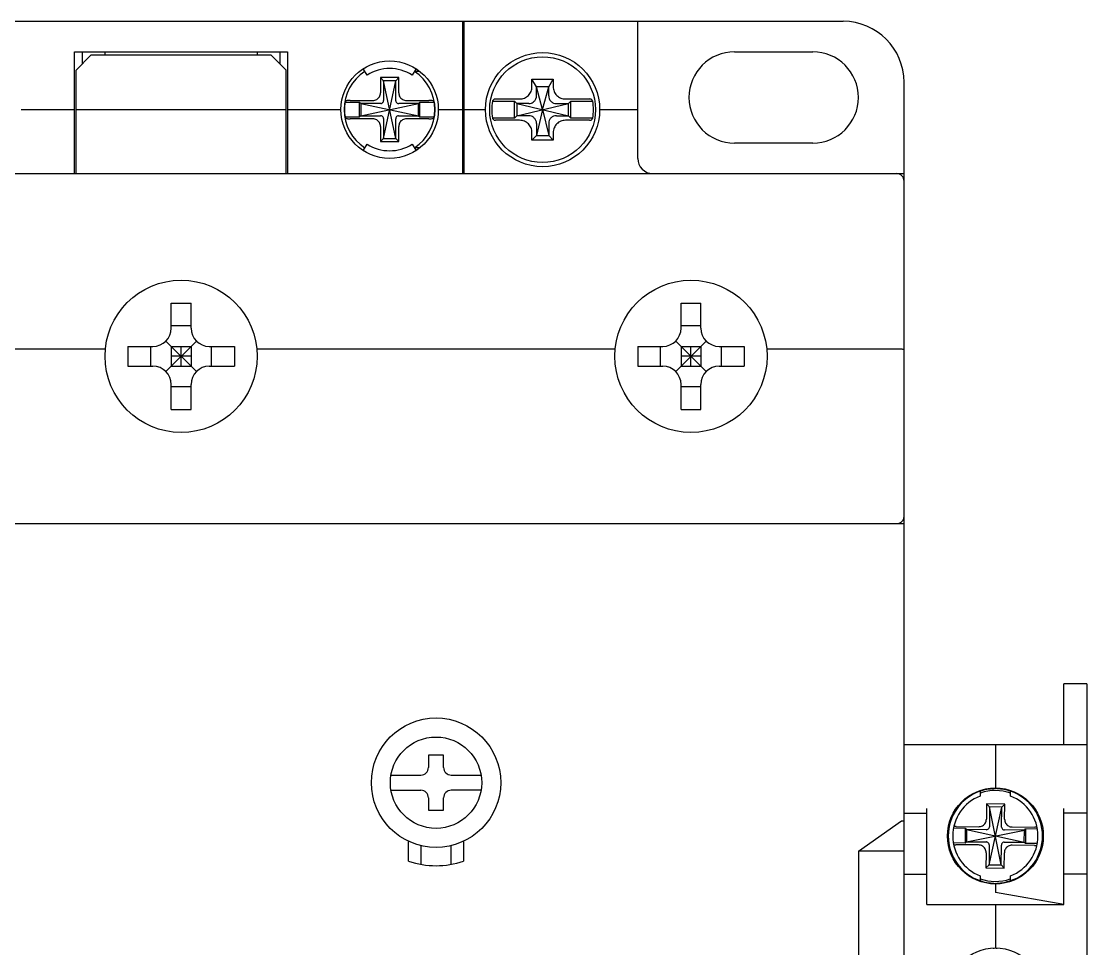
# Model space of a CAD drawing. Header units: millimetres. Extents: x -2410 to -1802, y -2126 to -1959.
# Drawn here: x -2361 to -2291, y -2028.9 to -1968 of the extents above; entities that cross this region are included whole.
import ezdxf

# ---------------------------------------------------------------- set-up
doc = ezdxf.new("R2010")
doc.units = ezdxf.units.MM

msp = doc.modelspace()

# ---------------------------------------------------------------- linework, layer by layer
at = {"color": 7, "linetype": 'Continuous'}
for p, q in [((-2393.975, -1968.004), (-2306.975, -1968.004)), ((-2331.975, -1978.004), (-2331.975, -1968.004)), ((-2331.875, -1978.004), (-2331.875, -1968.004)), ((-2320.475, -1977.004), (-2320.475, -1968.004)), ((-2357.475, -1978.004), (-2357.475, -1970.004)), ((-2357.475, -1970.004), (-2343.475, -1970.004)), ((-2356.375, -1970.204), (-2357.375, -1971.204)), ((-2356.975, -1970.004), (-2356.975, -1970.804)), ((-2356.375, -1970.204), (-2344.575, -1970.204)), ((-2355.475, -1970.204), (-2355.475, -1970.004)), ((-2345.475, -1970.004), (-2345.475, -1970.204)), ((-2343.575, -1971.204), (-2344.575, -1970.204)), ((-2343.975, -1970.804), (-2343.975, -1970.004)), ((-2343.475, -1970.004), (-2343.475, -1978.004)), ((-2314.108, -1970.004), (-2308.975, -1970.004)), ((-2338.245, -1971.539), (-2338.5, -1971.147)), ((-2335.049, -1971.147), (-2335.304, -1971.539)), ((-2357.375, -1978.004), (-2357.375, -1971.204)), ((-2343.575, -1978.004), (-2343.575, -1971.204)), ((-2337.375, -1971.704), (-2337.375, -1972.699)), ((-2337.175, -1971.904), (-2337.375, -1971.704)), ((-2336.175, -1971.704), (-2337.375, -1971.704)), ((-2336.375, -1971.904), (-2336.175, -1971.704)), ((-2336.175, -1972.699), (-2336.175, -1971.704)), ((-2334.803, -1971.304), (-2335.151, -1971.304)), ((-2327.425, -1972.295), (-2327.425, -1971.804)), ((-2327.125, -1972.304), (-2327.425, -1971.804)), ((-2327.425, -1971.804), (-2326.025, -1971.804)), ((-2326.325, -1972.304), (-2326.025, -1971.804)), ((-2326.025, -1971.804), (-2326.025, -1972.295)), ((-2337.175, -1975.704), (-2336.375, -1971.904)), ((-2337.175, -1971.904), (-2337.175, -1973.202)), ((-2336.375, -1975.704), (-2337.175, -1971.904)), ((-2336.375, -1971.904), (-2337.175, -1971.904)), ((-2336.375, -1973.202), (-2336.375, -1971.904)), ((-2327.125, -1972.864), (-2327.125, -1972.304)), ((-2326.725, -1973.804), (-2327.125, -1972.304)), ((-2326.325, -1972.304), (-2327.125, -1972.304)), ((-2326.725, -1973.804), (-2326.325, -1972.304)), ((-2326.325, -1972.864), (-2326.325, -1972.304)), ((-2302.975, -2122.004), (-2302.975, -1972.004)), ((-2339.359, -1973.204), (-2337.88, -1973.204)), ((-2335.67, -1973.204), (-2334.191, -1973.204)), ((-2330.022, -1973.254), (-2328.575, -1973.254)), ((-2329.81, -1973.104), (-2328.233, -1973.104)), ((-2328.575, -1974.354), (-2328.575, -1973.254)), ((-2328.425, -1973.404), (-2328.575, -1973.254)), ((-2325.216, -1973.104), (-2323.64, -1973.104)), ((-2325.025, -1973.404), (-2324.875, -1973.254)), ((-2324.875, -1974.354), (-2324.875, -1973.254)), ((-2324.875, -1973.254), (-2323.428, -1973.254)), ((-2360.975, -1973.804), (-2357.475, -1973.804)), ((-2357.375, -1973.804), (-2343.575, -1973.804)), ((-2343.475, -1973.804), (-2339.975, -1973.804)), ((-2339.704, -1973.324), (-2338.755, -1973.324)), ((-2338.755, -1974.284), (-2338.755, -1973.324)), ((-2338.675, -1973.404), (-2338.755, -1973.324)), ((-2338.675, -1973.404), (-2338.675, -1974.204)), ((-2338.675, -1974.204), (-2334.875, -1973.404)), ((-2337.377, -1973.404), (-2338.675, -1973.404)), ((-2338.675, -1973.404), (-2334.875, -1974.204)), ((-2334.875, -1973.404), (-2336.173, -1973.404)), ((-2334.875, -1973.404), (-2334.795, -1973.324)), ((-2334.875, -1974.204), (-2334.875, -1973.404)), ((-2334.795, -1974.284), (-2334.795, -1973.324)), ((-2334.795, -1973.324), (-2333.845, -1973.324)), ((-2333.575, -1973.804), (-2331.975, -1973.804)), ((-2331.875, -1973.804), (-2330.475, -1973.804)), ((-2328.425, -1973.404), (-2328.425, -1974.204)), ((-2328.425, -1974.204), (-2325.025, -1973.404)), ((-2327.665, -1973.404), (-2328.425, -1973.404)), ((-2328.425, -1973.404), (-2325.025, -1974.204)), ((-2326.725, -1973.804), (-2327.125, -1975.504)), ((-2326.725, -1973.804), (-2326.325, -1975.504)), ((-2325.784, -1973.404), (-2325.025, -1973.404)), ((-2325.025, -1974.204), (-2325.025, -1973.404)), ((-2322.975, -1973.804), (-2320.475, -1973.804)), ((-2339.704, -1974.284), (-2338.755, -1974.284)), ((-2337.88, -1974.404), (-2339.359, -1974.404)), ((-2338.675, -1974.204), (-2338.755, -1974.284)), ((-2338.675, -1974.204), (-2337.377, -1974.204)), ((-2337.175, -1974.406), (-2337.175, -1975.704)), ((-2336.375, -1975.704), (-2336.375, -1974.406)), ((-2336.173, -1974.204), (-2334.875, -1974.204)), ((-2334.191, -1974.404), (-2335.67, -1974.404)), ((-2334.875, -1974.204), (-2334.795, -1974.284)), ((-2334.795, -1974.284), (-2333.845, -1974.284)), ((-2328.575, -1974.354), (-2330.022, -1974.354)), ((-2328.233, -1974.504), (-2329.81, -1974.504)), ((-2328.425, -1974.204), (-2328.575, -1974.354)), ((-2327.665, -1974.204), (-2328.425, -1974.204)), ((-2325.784, -1974.204), (-2325.025, -1974.204)), ((-2323.64, -1974.504), (-2325.216, -1974.504)), ((-2325.025, -1974.204), (-2324.875, -1974.354)), ((-2323.428, -1974.354), (-2324.875, -1974.354)), ((-2337.375, -1974.909), (-2337.375, -1975.904)), ((-2336.175, -1975.904), (-2336.175, -1974.909)), ((-2327.425, -1975.804), (-2327.425, -1975.312)), ((-2327.125, -1974.744), (-2327.125, -1975.504)), ((-2326.325, -1974.744), (-2326.325, -1975.504)), ((-2326.025, -1975.312), (-2326.025, -1975.804)), ((-2338.5, -1976.46), (-2338.245, -1976.068)), ((-2337.175, -1975.704), (-2337.375, -1975.904)), ((-2337.375, -1975.904), (-2336.175, -1975.904)), ((-2337.175, -1975.704), (-2336.375, -1975.704)), ((-2336.375, -1975.704), (-2336.175, -1975.904)), ((-2335.304, -1976.068), (-2335.049, -1976.46)), ((-2327.125, -1975.504), (-2327.425, -1975.804)), ((-2326.025, -1975.804), (-2327.425, -1975.804)), ((-2327.125, -1975.504), (-2326.325, -1975.504)), ((-2326.325, -1975.504), (-2326.025, -1975.804)), ((-2308.975, -1976.004), (-2314.108, -1976.004)), ((-2334.806, -1976.304), (-2335.151, -1976.304)), ((-2397.975, -1978.004), (-2302.975, -1978.004)), ((-2351.125, -1988.154), (-2351.125, -1986.504)), ((-2351.125, -1986.504), (-2349.825, -1986.504)), ((-2349.825, -1988.154), (-2349.825, -1986.504)), ((-2317.625, -1988.154), (-2317.625, -1986.504)), ((-2317.625, -1986.504), (-2316.325, -1986.504)), ((-2316.325, -1988.154), (-2316.325, -1986.504)), ((-2349.825, -1988.004), (-2351.125, -1988.004)), ((-2316.325, -1988.004), (-2317.625, -1988.004)), ((-2353.975, -1989.354), (-2353.975, -1990.654)), ((-2353.975, -1989.354), (-2352.325, -1989.354)), ((-2352.475, -1990.654), (-2352.475, -1989.354)), ((-2351.476, -1991.005), (-2349.473, -1989.002)), ((-2349.473, -1991.005), (-2351.476, -1989.002)), ((-2351.125, -1989.354), (-2351.125, -1990.654)), ((-2351.125, -1989.354), (-2349.825, -1989.354)), ((-2350.475, -1990.654), (-2350.475, -1989.354)), ((-2349.825, -1989.354), (-2349.825, -1990.654)), ((-2348.625, -1989.354), (-2346.975, -1989.354)), ((-2348.475, -1990.654), (-2348.475, -1989.354)), ((-2346.975, -1989.354), (-2346.975, -1990.654)), ((-2320.475, -1989.354), (-2320.475, -1990.654)), ((-2320.475, -1989.354), (-2318.825, -1989.354)), ((-2318.975, -1990.654), (-2318.975, -1989.354)), ((-2317.976, -1991.005), (-2315.973, -1989.002)), ((-2315.973, -1991.005), (-2317.976, -1989.002)), ((-2317.625, -1989.354), (-2317.625, -1990.654)), ((-2317.625, -1989.354), (-2316.325, -1989.354)), ((-2316.975, -1990.654), (-2316.975, -1989.354)), ((-2316.325, -1989.354), (-2316.325, -1990.654)), ((-2315.125, -1989.354), (-2313.475, -1989.354)), ((-2314.975, -1990.654), (-2314.975, -1989.354)), ((-2313.475, -1989.354), (-2313.475, -1990.654)), ((-2379, -1989.504), (-2355.45, -1989.504)), ((-2349.825, -1990.004), (-2351.125, -1990.004)), ((-2345.5, -1989.504), (-2321.95, -1989.504)), ((-2316.325, -1990.004), (-2317.625, -1990.004)), ((-2312, -1989.504), (-2303.475, -1989.504)), ((-2353.975, -1990.654), (-2352.325, -1990.654)), ((-2351.125, -1990.654), (-2349.825, -1990.654)), ((-2348.625, -1990.654), (-2346.975, -1990.654)), ((-2320.475, -1990.654), (-2318.825, -1990.654)), ((-2317.625, -1990.654), (-2316.325, -1990.654)), ((-2315.125, -1990.654), (-2313.475, -1990.654)), ((-2351.125, -1993.504), (-2351.125, -1991.854)), ((-2349.825, -1992.004), (-2351.125, -1992.004)), ((-2349.825, -1993.504), (-2349.825, -1991.854)), ((-2317.625, -1993.504), (-2317.625, -1991.854)), ((-2316.325, -1992.004), (-2317.625, -1992.004)), ((-2316.325, -1993.504), (-2316.325, -1991.854)), ((-2351.125, -1993.504), (-2349.825, -1993.504)), ((-2317.625, -1993.504), (-2316.325, -1993.504)), ((-2302.975, -2001.004), (-2397.975, -2001.004)), ((-2290.975, -2011.504), (-2292.475, -2011.504)), ((-2292.475, -2015.504), (-2292.475, -2011.504)), ((-2290.975, -2011.504), (-2290.975, -2082.504)), ((-2302.975, -2015.504), (-2290.975, -2015.504)), ((-2296.975, -2015.504), (-2296.975, -2018.354)), ((-2334.225, -2016.204), (-2334.225, -2017.004)), ((-2333.225, -2016.204), (-2334.225, -2016.204)), ((-2333.225, -2017.004), (-2333.225, -2016.204)), ((-2336.683, -2017.504), (-2334.725, -2017.504)), ((-2332.725, -2017.504), (-2330.767, -2017.504)), ((-2336.683, -2018.504), (-2334.725, -2018.504)), ((-2330.767, -2018.504), (-2332.725, -2018.504)), ((-2297.975, -2018.539), (-2297.975, -2018.889)), ((-2297.075, -2018.366), (-2297.075, -2018.405)), ((-2296.875, -2018.367), (-2296.875, -2018.405)), ((-2295.975, -2018.889), (-2295.975, -2018.538)), ((-2334.225, -2019.004), (-2334.225, -2019.804)), ((-2333.225, -2019.804), (-2333.225, -2019.004)), ((-2297.556, -2019.399), (-2297.565, -2020.394)), ((-2296.356, -2019.409), (-2297.556, -2019.399)), ((-2297.358, -2019.6), (-2297.556, -2019.399)), ((-2296.558, -2019.607), (-2296.356, -2019.409)), ((-2296.365, -2020.404), (-2296.356, -2019.409)), ((-2334.225, -2019.804), (-2333.225, -2019.804)), ((-2302.975, -2020.004), (-2301.475, -2020.004)), ((-2301.475, -2026.004), (-2301.475, -2019.704)), ((-2297.391, -2023.4), (-2296.558, -2019.607)), ((-2297.358, -2019.6), (-2297.369, -2020.898)), ((-2296.558, -2019.607), (-2297.358, -2019.6)), ((-2296.591, -2023.407), (-2297.358, -2019.6)), ((-2296.569, -2020.905), (-2296.558, -2019.607)), ((-2292.475, -2026.004), (-2292.475, -2019.704)), ((-2290.975, -2020.004), (-2292.475, -2020.004)), ((-2305.975, -2022.504), (-2303.146, -2020.504)), ((-2303.146, -2020.504), (-2302.975, -2020.504)), ((-2299.553, -2020.881), (-2298.074, -2020.894)), ((-2298.95, -2021.007), (-2299.714, -2021)), ((-2298.95, -2021.007), (-2298.959, -2021.967)), ((-2298.871, -2021.087), (-2298.95, -2021.007)), ((-2298.871, -2021.087), (-2298.878, -2021.887)), ((-2298.878, -2021.887), (-2295.071, -2021.12)), ((-2297.573, -2021.099), (-2298.871, -2021.087)), ((-2298.871, -2021.087), (-2295.078, -2021.92)), ((-2295.071, -2021.12), (-2296.369, -2021.109)), ((-2295.865, -2020.914), (-2294.385, -2020.926)), ((-2295.078, -2021.92), (-2295.071, -2021.12)), ((-2295.071, -2021.12), (-2294.991, -2021.041)), ((-2294.991, -2021.041), (-2294.999, -2022.001)), ((-2294.23, -2021.048), (-2294.991, -2021.041)), ((-2335.525, -2023.148), (-2335.525, -2021.854)), ((-2334.725, -2022.119), (-2334.725, -2023.331)), ((-2332.725, -2023.331), (-2332.725, -2022.119)), ((-2331.925, -2021.854), (-2331.925, -2023.148)), ((-2298.959, -2021.967), (-2299.727, -2021.96)), ((-2298.085, -2022.094), (-2299.564, -2022.081)), ((-2298.878, -2021.887), (-2298.959, -2021.967)), ((-2298.878, -2021.887), (-2297.58, -2021.899)), ((-2297.38, -2022.102), (-2297.391, -2023.4)), ((-2296.591, -2023.407), (-2296.58, -2022.109)), ((-2296.376, -2021.909), (-2295.078, -2021.92)), ((-2294.396, -2022.126), (-2295.875, -2022.113)), ((-2295.078, -2021.92), (-2294.999, -2022.001)), ((-2294.236, -2022.008), (-2294.999, -2022.001)), ((-2302.975, -2022.504), (-2305.975, -2022.504)), ((-2305.975, -2022.504), (-2305.975, -2071.504)), ((-2297.584, -2022.603), (-2297.593, -2023.599)), ((-2296.393, -2023.609), (-2296.384, -2022.614)), ((-2297.391, -2023.4), (-2297.593, -2023.599)), ((-2297.593, -2023.599), (-2296.393, -2023.609)), ((-2297.391, -2023.4), (-2296.591, -2023.407)), ((-2296.591, -2023.407), (-2296.393, -2023.609)), ((-2302.975, -2024.004), (-2301.475, -2024.004)), ((-2297.975, -2024.119), (-2297.975, -2024.469)), ((-2295.975, -2024.47), (-2295.975, -2024.119)), ((-2290.975, -2024.004), (-2292.475, -2024.004)), ((-2297.075, -2024.602), (-2297.075, -2024.642)), ((-2296.975, -2024.654), (-2296.975, -2025.21)), ((-2296.875, -2024.602), (-2296.875, -2024.641)), ((-2292.475, -2026.004), (-2296.975, -2025.21)), ((-2301.475, -2026.004), (-2292.475, -2026.004)), ((-2296.975, -2026.004), (-2296.975, -2028.854)), ((-2297.075, -2028.905), (-2297.075, -2028.866)), ((-2296.875, -2028.905), (-2296.875, -2028.867))]:
    msp.add_line(p, q, dxfattribs=at)
for centre, radius in [((-2326.725, -1973.804), 3.75), ((-2326.725, -1973.804), 3.473), ((-2336.775, -1973.804), 3.2), ((-2350.475, -1990.004), 5), ((-2316.975, -1990.004), 5), ((-2333.725, -2018.004), 4.25), ((-2333.725, -2018.004), 3), ((-2296.975, -2021.504), 3.15), ((-2296.975, -2032.004), 3.15)]:
    msp.add_circle(centre, radius, dxfattribs=at)
for centre, radius, start, end in [((-2306.975, -1972.004), 4, 0, 90), ((-2314.108, -1973.004), 3, 90, 270), ((-2308.975, -1973.004), 3, 270, 90), ((-2336.775, -1973.804), 2.7, 57, 123), ((-2336.775, -1973.804), 2.986, 123.15283, 236.84964), ((-2336.775, -1973.804), 2.986, 303.15283, 56.84964), ((-2326.725, -1973.804), 3.343, 170.52911, 189.47089), ((-2326.725, -1973.804), 3.343, 350.52911, 9.47089), ((-2336.775, -1973.804), 2.969, 170.6948, 189.3052), ((-2336.775, -1973.804), 2.969, 350.6948, 9.3052), ((-2336.775, -1973.804), 2.7, 237, 303), ((-2319.475, -1977.004), 1, 180, 270), ((-2303.475, -1978.504), 0.5, 0, 90), ((-2352.325, -1988.154), 1.2, 270, 0), ((-2348.625, -1988.154), 1.2, 180, 270), ((-2318.825, -1988.154), 1.2, 270, 0), ((-2315.125, -1988.154), 1.2, 180, 270), ((-2352.325, -1991.854), 1.2, 0, 90), ((-2348.625, -1991.854), 1.2, 90, 180), ((-2318.825, -1991.854), 1.2, 0, 90), ((-2315.125, -1991.854), 1.2, 90, 180), ((-2303.475, -2000.504), 0.5, 292.14508, 0), ((-2334.725, -2017.004), 0.5, 270, 0), ((-2332.725, -2017.004), 0.5, 180, 270), ((-2334.725, -2019.004), 0.5, 0, 90), ((-2332.725, -2019.004), 0.5, 90, 180), ((-2296.975, -2021.504), 3.1, 108.81906, 251.18094), ((-2296.975, -2021.504), 3.1, 91.84857, 108.79721), ((-2296.975, -2021.504), 2.986, 70.27141, 109.14457), ((-2296.975, -2021.504), 3.1, 71.19877, 88.15143), ((-2296.975, -2021.504), 3.1, 288.81906, 71.18094), ((-2296.975, -2021.504), 2.8, 110.92483, 249.07517), ((-2296.975, -2021.504), 2.8, 290.92483, 69.07517), ((-2333.725, -2018.004), 5.45, 250.71452, 289.28548), ((-2296.975, -2021.504), 2.986, 250.27141, 289.14457), ((-2296.975, -2021.504), 3.1, 251.20279, 268.15143), ((-2296.975, -2021.504), 3.1, 271.84857, 288.80123)]:
    msp.add_arc(centre, radius, start, end, dxfattribs=at)
for points, knots in [([(-2328.233, -1973.104), (-2328.126, -1973.104), (-2327.912, -1973.064), (-2327.642, -1972.887), (-2327.464, -1972.616), (-2327.425, -1972.403), (-2327.425, -1972.295)], [0, 0, 0, 0, 0.321065, 0.633013, 0.94508, 1.266508, 1.266508, 1.266508, 1.266508]), ([(-2326.025, -1972.295), (-2326.025, -1972.403), (-2325.985, -1972.616), (-2325.807, -1972.886), (-2325.537, -1973.064), (-2325.323, -1973.104), (-2325.216, -1973.104)], [0, 0, 0, 0, 0.321103, 0.633017, 0.945047, 1.266508, 1.266508, 1.266508, 1.266508]), ([(-2339.672, -1973.233), (-2339.676, -1973.243), (-2339.683, -1973.263), (-2339.694, -1973.294), (-2339.701, -1973.314), (-2339.704, -1973.324)], [0, 0, 0, 0, 0.03206305, 0.06410962, 0.09614328, 0.09614328, 0.09614328, 0.09614328]), ([(-2339.359, -1973.204), (-2339.41, -1973.204), (-2339.504, -1973.203), (-2339.595, -1973.22), (-2339.666, -1973.219), (-2339.672, -1973.233)], [0, 0, 0, 0, 0.1532713, 0.2685235, 0.3159476, 0.3159476, 0.3159476, 0.3159476]), ([(-2337.88, -1973.204), (-2337.792, -1973.204), (-2337.614, -1973.159), (-2337.42, -1972.965), (-2337.375, -1972.787), (-2337.375, -1972.699)], [0, 0, 0, 0, 0.2631051, 0.5226062, 0.7862191, 0.7862191, 0.7862191, 0.7862191]), ([(-2337.352, -1973.402), (-2337.324, -1973.398), (-2337.266, -1973.376), (-2337.202, -1973.312), (-2337.18, -1973.255), (-2337.176, -1973.226)], [0, 0, 0, 0, 0.0874412, 0.1770622, 0.2645034, 0.2645034, 0.2645034, 0.2645034]), ([(-2337.176, -1973.226), (-2337.176, -1973.221), (-2337.174, -1973.213), (-2337.175, -1973.205), (-2337.175, -1973.202)], [0, 0, 0, 0, 0.01605248, 0.02415809, 0.02415809, 0.02415809, 0.02415809]), ([(-2336.373, -1973.226), (-2336.374, -1973.221), (-2336.375, -1973.213), (-2336.374, -1973.205), (-2336.374, -1973.202)], [0, 0, 0, 0, 0.01605248, 0.02415809, 0.02415809, 0.02415809, 0.02415809]), ([(-2336.373, -1973.226), (-2336.369, -1973.255), (-2336.347, -1973.312), (-2336.283, -1973.376), (-2336.226, -1973.398), (-2336.197, -1973.402)], [0, 0, 0, 0, 0.0874412, 0.1770622, 0.2645034, 0.2645034, 0.2645034, 0.2645034]), ([(-2336.175, -1972.699), (-2336.175, -1972.787), (-2336.13, -1972.965), (-2335.936, -1973.159), (-2335.758, -1973.204), (-2335.67, -1973.204)], [0, 0, 0, 0, 0.2631621, 0.5225616, 0.7862192, 0.7862192, 0.7862192, 0.7862192]), ([(-2333.877, -1973.233), (-2333.883, -1973.219), (-2333.954, -1973.22), (-2334.045, -1973.203), (-2334.139, -1973.204), (-2334.191, -1973.204)], [0, 0, 0, 0, 0.0474242, 0.1626764, 0.3159476, 0.3159476, 0.3159476, 0.3159476]), ([(-2333.845, -1973.324), (-2333.849, -1973.314), (-2333.856, -1973.294), (-2333.866, -1973.263), (-2333.874, -1973.243), (-2333.877, -1973.233)], [0, 0, 0, 0, 0.03203366, 0.06408023, 0.09614328, 0.09614328, 0.09614328, 0.09614328]), ([(-2330.022, -1973.254), (-2330.01, -1973.239), (-2329.987, -1973.208), (-2329.951, -1973.163), (-2329.927, -1973.133), (-2329.915, -1973.118)], [0, 0, 0, 0, 0.0575719, 0.1153185, 0.1732536, 0.1732536, 0.1732536, 0.1732536]), ([(-2329.81, -1973.104), (-2329.833, -1973.104), (-2329.865, -1973.108), (-2329.907, -1973.108), (-2329.915, -1973.118)], [0, 0, 0, 0, 0.070061, 0.1064932, 0.1064932, 0.1064932, 0.1064932]), ([(-2327.629, -1973.404), (-2327.567, -1973.405), (-2327.434, -1973.38), (-2327.265, -1973.265), (-2327.149, -1973.095), (-2327.123, -1972.962), (-2327.124, -1972.899)], [0, 0, 0, 0, 0.1863171, 0.3928379, 0.5998159, 0.787513, 0.787513, 0.787513, 0.787513]), ([(-2327.124, -1972.899), (-2327.124, -1972.895), (-2327.125, -1972.883), (-2327.125, -1972.872), (-2327.125, -1972.864)], [0, 0, 0, 0, 0.0119934, 0.03574552, 0.03574552, 0.03574552, 0.03574552]), ([(-2326.325, -1972.899), (-2326.326, -1972.961), (-2326.301, -1973.094), (-2326.186, -1973.264), (-2326.016, -1973.38), (-2325.883, -1973.405), (-2325.82, -1973.404)], [0, 0, 0, 0, 0.1863171, 0.3928379, 0.5998159, 0.787513, 0.787513, 0.787513, 0.787513]), ([(-2326.325, -1972.899), (-2326.325, -1972.895), (-2326.325, -1972.883), (-2326.325, -1972.872), (-2326.325, -1972.864)], [0, 0, 0, 0, 0.0119934, 0.03574552, 0.03574552, 0.03574552, 0.03574552]), ([(-2323.535, -1973.118), (-2323.542, -1973.108), (-2323.584, -1973.108), (-2323.616, -1973.104), (-2323.64, -1973.104)], [0, 0, 0, 0, 0.0364322, 0.1064932, 0.1064932, 0.1064932, 0.1064932]), ([(-2323.535, -1973.118), (-2323.522, -1973.133), (-2323.498, -1973.163), (-2323.463, -1973.208), (-2323.439, -1973.239), (-2323.428, -1973.254)], [0, 0, 0, 0, 0.0579339, 0.1156805, 0.1732536, 0.1732536, 0.1732536, 0.1732536]), ([(-2337.352, -1973.402), (-2337.358, -1973.403), (-2337.366, -1973.404), (-2337.374, -1973.403), (-2337.376, -1973.403)], [0, 0, 0, 0, 0.01605248, 0.02415809, 0.02415809, 0.02415809, 0.02415809]), ([(-2336.197, -1973.402), (-2336.192, -1973.403), (-2336.184, -1973.404), (-2336.175, -1973.403), (-2336.173, -1973.403)], [0, 0, 0, 0, 0.01605248, 0.02415809, 0.02415809, 0.02415809, 0.02415809]), ([(-2327.629, -1973.404), (-2327.633, -1973.404), (-2327.645, -1973.404), (-2327.657, -1973.404), (-2327.665, -1973.404)], [0, 0, 0, 0, 0.0119934, 0.03574552, 0.03574552, 0.03574552, 0.03574552]), ([(-2325.82, -1973.404), (-2325.816, -1973.404), (-2325.804, -1973.404), (-2325.792, -1973.404), (-2325.784, -1973.404)], [0, 0, 0, 0, 0.0119934, 0.03574552, 0.03574552, 0.03574552, 0.03574552]), ([(-2339.704, -1974.284), (-2339.701, -1974.294), (-2339.694, -1974.314), (-2339.683, -1974.344), (-2339.676, -1974.364), (-2339.672, -1974.374)], [0, 0, 0, 0, 0.03203366, 0.06408023, 0.09614328, 0.09614328, 0.09614328, 0.09614328]), ([(-2339.672, -1974.374), (-2339.666, -1974.389), (-2339.595, -1974.387), (-2339.504, -1974.405), (-2339.41, -1974.404), (-2339.359, -1974.404)], [0, 0, 0, 0, 0.0474242, 0.1626764, 0.3159476, 0.3159476, 0.3159476, 0.3159476]), ([(-2337.375, -1974.909), (-2337.375, -1974.821), (-2337.42, -1974.643), (-2337.613, -1974.449), (-2337.792, -1974.404), (-2337.88, -1974.404)], [0, 0, 0, 0, 0.2631621, 0.5225616, 0.7862192, 0.7862192, 0.7862192, 0.7862192]), ([(-2337.352, -1974.205), (-2337.358, -1974.205), (-2337.366, -1974.204), (-2337.374, -1974.204), (-2337.376, -1974.205)], [0, 0, 0, 0, 0.01605248, 0.02415809, 0.02415809, 0.02415809, 0.02415809]), ([(-2337.176, -1974.382), (-2337.18, -1974.353), (-2337.202, -1974.296), (-2337.266, -1974.232), (-2337.324, -1974.21), (-2337.352, -1974.205)], [0, 0, 0, 0, 0.0874412, 0.1770622, 0.2645034, 0.2645034, 0.2645034, 0.2645034]), ([(-2337.176, -1974.382), (-2337.176, -1974.387), (-2337.174, -1974.395), (-2337.175, -1974.403), (-2337.175, -1974.406)], [0, 0, 0, 0, 0.01605248, 0.02415809, 0.02415809, 0.02415809, 0.02415809]), ([(-2336.373, -1974.382), (-2336.374, -1974.387), (-2336.375, -1974.395), (-2336.374, -1974.403), (-2336.374, -1974.406)], [0, 0, 0, 0, 0.01605248, 0.02415809, 0.02415809, 0.02415809, 0.02415809]), ([(-2336.197, -1974.205), (-2336.226, -1974.21), (-2336.283, -1974.232), (-2336.347, -1974.296), (-2336.369, -1974.353), (-2336.373, -1974.382)], [0, 0, 0, 0, 0.0874412, 0.1770622, 0.2645034, 0.2645034, 0.2645034, 0.2645034]), ([(-2336.197, -1974.205), (-2336.192, -1974.205), (-2336.184, -1974.204), (-2336.175, -1974.204), (-2336.173, -1974.205)], [0, 0, 0, 0, 0.01605248, 0.02415809, 0.02415809, 0.02415809, 0.02415809]), ([(-2335.67, -1974.404), (-2335.757, -1974.404), (-2335.935, -1974.449), (-2336.13, -1974.643), (-2336.175, -1974.821), (-2336.175, -1974.909)], [0, 0, 0, 0, 0.2632141, 0.522521, 0.7862193, 0.7862193, 0.7862193, 0.7862193]), ([(-2334.191, -1974.404), (-2334.139, -1974.404), (-2334.045, -1974.405), (-2333.954, -1974.387), (-2333.883, -1974.389), (-2333.877, -1974.374)], [0, 0, 0, 0, 0.1532713, 0.2685235, 0.3159476, 0.3159476, 0.3159476, 0.3159476]), ([(-2333.877, -1974.374), (-2333.874, -1974.364), (-2333.866, -1974.344), (-2333.856, -1974.314), (-2333.849, -1974.294), (-2333.845, -1974.284)], [0, 0, 0, 0, 0.03206305, 0.06410962, 0.09614328, 0.09614328, 0.09614328, 0.09614328]), ([(-2329.915, -1974.49), (-2329.927, -1974.475), (-2329.951, -1974.445), (-2329.987, -1974.4), (-2330.01, -1974.369), (-2330.022, -1974.354)], [0, 0, 0, 0, 0.0579339, 0.1156805, 0.1732536, 0.1732536, 0.1732536, 0.1732536]), ([(-2329.915, -1974.49), (-2329.907, -1974.5), (-2329.865, -1974.499), (-2329.833, -1974.504), (-2329.81, -1974.504)], [0, 0, 0, 0, 0.0364322, 0.1064932, 0.1064932, 0.1064932, 0.1064932]), ([(-2327.425, -1975.312), (-2327.425, -1975.205), (-2327.464, -1974.992), (-2327.642, -1974.721), (-2327.912, -1974.543), (-2328.126, -1974.504), (-2328.233, -1974.504)], [0, 0, 0, 0, 0.321117, 0.633019, 0.945036, 1.266508, 1.266508, 1.266508, 1.266508]), ([(-2327.629, -1974.203), (-2327.633, -1974.204), (-2327.645, -1974.204), (-2327.657, -1974.204), (-2327.665, -1974.204)], [0, 0, 0, 0, 0.0119934, 0.03574552, 0.03574552, 0.03574552, 0.03574552]), ([(-2327.124, -1974.708), (-2327.123, -1974.646), (-2327.148, -1974.513), (-2327.264, -1974.344), (-2327.433, -1974.228), (-2327.567, -1974.202), (-2327.629, -1974.203)], [0, 0, 0, 0, 0.1863171, 0.3928379, 0.5998159, 0.787513, 0.787513, 0.787513, 0.787513]), ([(-2325.82, -1974.203), (-2325.882, -1974.202), (-2326.015, -1974.227), (-2326.185, -1974.343), (-2326.301, -1974.512), (-2326.326, -1974.646), (-2326.325, -1974.708)], [0, 0, 0, 0, 0.1863171, 0.3928379, 0.5998159, 0.787513, 0.787513, 0.787513, 0.787513]), ([(-2325.216, -1974.504), (-2325.323, -1974.504), (-2325.537, -1974.543), (-2325.807, -1974.721), (-2325.985, -1974.991), (-2326.025, -1975.205), (-2326.025, -1975.312)], [0, 0, 0, 0, 0.321152, 0.633023, 0.945006, 1.266508, 1.266508, 1.266508, 1.266508]), ([(-2325.82, -1974.203), (-2325.816, -1974.204), (-2325.804, -1974.204), (-2325.792, -1974.204), (-2325.784, -1974.204)], [0, 0, 0, 0, 0.0119934, 0.03574552, 0.03574552, 0.03574552, 0.03574552]), ([(-2323.64, -1974.504), (-2323.616, -1974.504), (-2323.584, -1974.499), (-2323.542, -1974.5), (-2323.535, -1974.49)], [0, 0, 0, 0, 0.070061, 0.1064932, 0.1064932, 0.1064932, 0.1064932]), ([(-2323.428, -1974.354), (-2323.439, -1974.369), (-2323.463, -1974.4), (-2323.498, -1974.445), (-2323.522, -1974.475), (-2323.535, -1974.49)], [0, 0, 0, 0, 0.0575719, 0.1153185, 0.1732536, 0.1732536, 0.1732536, 0.1732536]), ([(-2327.124, -1974.708), (-2327.124, -1974.712), (-2327.125, -1974.724), (-2327.125, -1974.736), (-2327.125, -1974.744)], [0, 0, 0, 0, 0.0119934, 0.03574552, 0.03574552, 0.03574552, 0.03574552]), ([(-2326.325, -1974.708), (-2326.325, -1974.712), (-2326.325, -1974.724), (-2326.325, -1974.736), (-2326.325, -1974.744)], [0, 0, 0, 0, 0.0119934, 0.03574552, 0.03574552, 0.03574552, 0.03574552]), ([(-2303.475, -1989.504), (-2303.411, -1989.504), (-2303.296, -1989.507), (-2303.131, -1989.512), (-2303.048, -1989.529), (-2302.975, -1989.534), (-2302.975, -1989.548)], [0, 0, 0, 0, 0.1917303, 0.3542328, 0.4633232, 0.5047529, 0.5047529, 0.5047529, 0.5047529]), ([(-2298.074, -2020.894), (-2297.987, -2020.895), (-2297.808, -2020.852), (-2297.612, -2020.659), (-2297.566, -2020.482), (-2297.565, -2020.394)], [0, 0, 0, 0, 0.2632141, 0.522521, 0.7862193, 0.7862193, 0.7862193, 0.7862193]), ([(-2297.371, -2020.923), (-2297.37, -2020.917), (-2297.369, -2020.909), (-2297.37, -2020.901), (-2297.37, -2020.899)], [0, 0, 0, 0, 0.01605248, 0.02415809, 0.02415809, 0.02415809, 0.02415809]), ([(-2296.365, -2020.404), (-2296.366, -2020.492), (-2296.322, -2020.67), (-2296.13, -2020.866), (-2295.952, -2020.913), (-2295.865, -2020.914)], [0, 0, 0, 0, 0.2631621, 0.5225616, 0.7862192, 0.7862192, 0.7862192, 0.7862192]), ([(-2297.549, -2021.097), (-2297.554, -2021.098), (-2297.562, -2021.099), (-2297.57, -2021.098), (-2297.573, -2021.098)], [0, 0, 0, 0, 0.01605248, 0.02415809, 0.02415809, 0.02415809, 0.02415809]), ([(-2297.549, -2021.097), (-2297.52, -2021.093), (-2297.463, -2021.072), (-2297.398, -2021.008), (-2297.375, -2020.951), (-2297.371, -2020.923)], [0, 0, 0, 0, 0.0874412, 0.1770622, 0.2645034, 0.2645034, 0.2645034, 0.2645034]), ([(-2296.568, -2020.93), (-2296.569, -2020.924), (-2296.57, -2020.916), (-2296.569, -2020.908), (-2296.569, -2020.906)], [0, 0, 0, 0, 0.01605248, 0.02415809, 0.02415809, 0.02415809, 0.02415809]), ([(-2296.568, -2020.93), (-2296.564, -2020.959), (-2296.542, -2021.016), (-2296.479, -2021.08), (-2296.422, -2021.103), (-2296.393, -2021.107)], [0, 0, 0, 0, 0.0874412, 0.1770622, 0.2645034, 0.2645034, 0.2645034, 0.2645034]), ([(-2296.393, -2021.107), (-2296.388, -2021.108), (-2296.38, -2021.109), (-2296.372, -2021.109), (-2296.369, -2021.108)], [0, 0, 0, 0, 0.01605248, 0.02415809, 0.02415809, 0.02415809, 0.02415809]), ([(-2297.584, -2022.603), (-2297.583, -2022.516), (-2297.627, -2022.337), (-2297.819, -2022.142), (-2297.997, -2022.095), (-2298.085, -2022.094)], [0, 0, 0, 0, 0.2631621, 0.5225616, 0.7862192, 0.7862192, 0.7862192, 0.7862192]), ([(-2297.556, -2021.9), (-2297.561, -2021.9), (-2297.569, -2021.898), (-2297.577, -2021.899), (-2297.58, -2021.899)], [0, 0, 0, 0, 0.01605248, 0.02415809, 0.02415809, 0.02415809, 0.02415809]), ([(-2297.381, -2022.078), (-2297.385, -2022.049), (-2297.407, -2021.992), (-2297.47, -2021.927), (-2297.527, -2021.905), (-2297.556, -2021.9)], [0, 0, 0, 0, 0.0874412, 0.1770622, 0.2645034, 0.2645034, 0.2645034, 0.2645034]), ([(-2297.381, -2022.078), (-2297.381, -2022.083), (-2297.38, -2022.091), (-2297.38, -2022.099), (-2297.381, -2022.102)], [0, 0, 0, 0, 0.01605248, 0.02415809, 0.02415809, 0.02415809, 0.02415809]), ([(-2296.578, -2022.085), (-2296.579, -2022.09), (-2296.58, -2022.098), (-2296.579, -2022.106), (-2296.579, -2022.109)], [0, 0, 0, 0, 0.01605248, 0.02415809, 0.02415809, 0.02415809, 0.02415809]), ([(-2296.4, -2021.911), (-2296.429, -2021.914), (-2296.487, -2021.936), (-2296.551, -2021.999), (-2296.574, -2022.056), (-2296.578, -2022.085)], [0, 0, 0, 0, 0.0874412, 0.1770622, 0.2645034, 0.2645034, 0.2645034, 0.2645034]), ([(-2296.4, -2021.911), (-2296.395, -2021.91), (-2296.387, -2021.909), (-2296.379, -2021.909), (-2296.376, -2021.91)], [0, 0, 0, 0, 0.01605248, 0.02415809, 0.02415809, 0.02415809, 0.02415809]), ([(-2295.875, -2022.113), (-2295.963, -2022.113), (-2296.141, -2022.156), (-2296.337, -2022.348), (-2296.384, -2022.526), (-2296.384, -2022.614)], [0, 0, 0, 0, 0.2631051, 0.5226062, 0.7862191, 0.7862191, 0.7862191, 0.7862191])]:
    msp.add_open_spline(points, degree=3, knots=knots, dxfattribs=at)
for points in [[(-2299.553, -2020.881), (-2299.596, -2020.881), (-2299.639, -2020.88), (-2299.682, -2020.882)], [(-2294.244, -2020.931), (-2294.291, -2020.927), (-2294.338, -2020.927), (-2294.385, -2020.926)], [(-2299.695, -2022.078), (-2299.651, -2022.081), (-2299.608, -2022.081), (-2299.564, -2022.081)], [(-2294.396, -2022.126), (-2294.347, -2022.127), (-2294.298, -2022.128), (-2294.25, -2022.124)]]:
    msp.add_open_spline(points, degree=3, dxfattribs=at)

doc.saveas('drawing.dxf')
